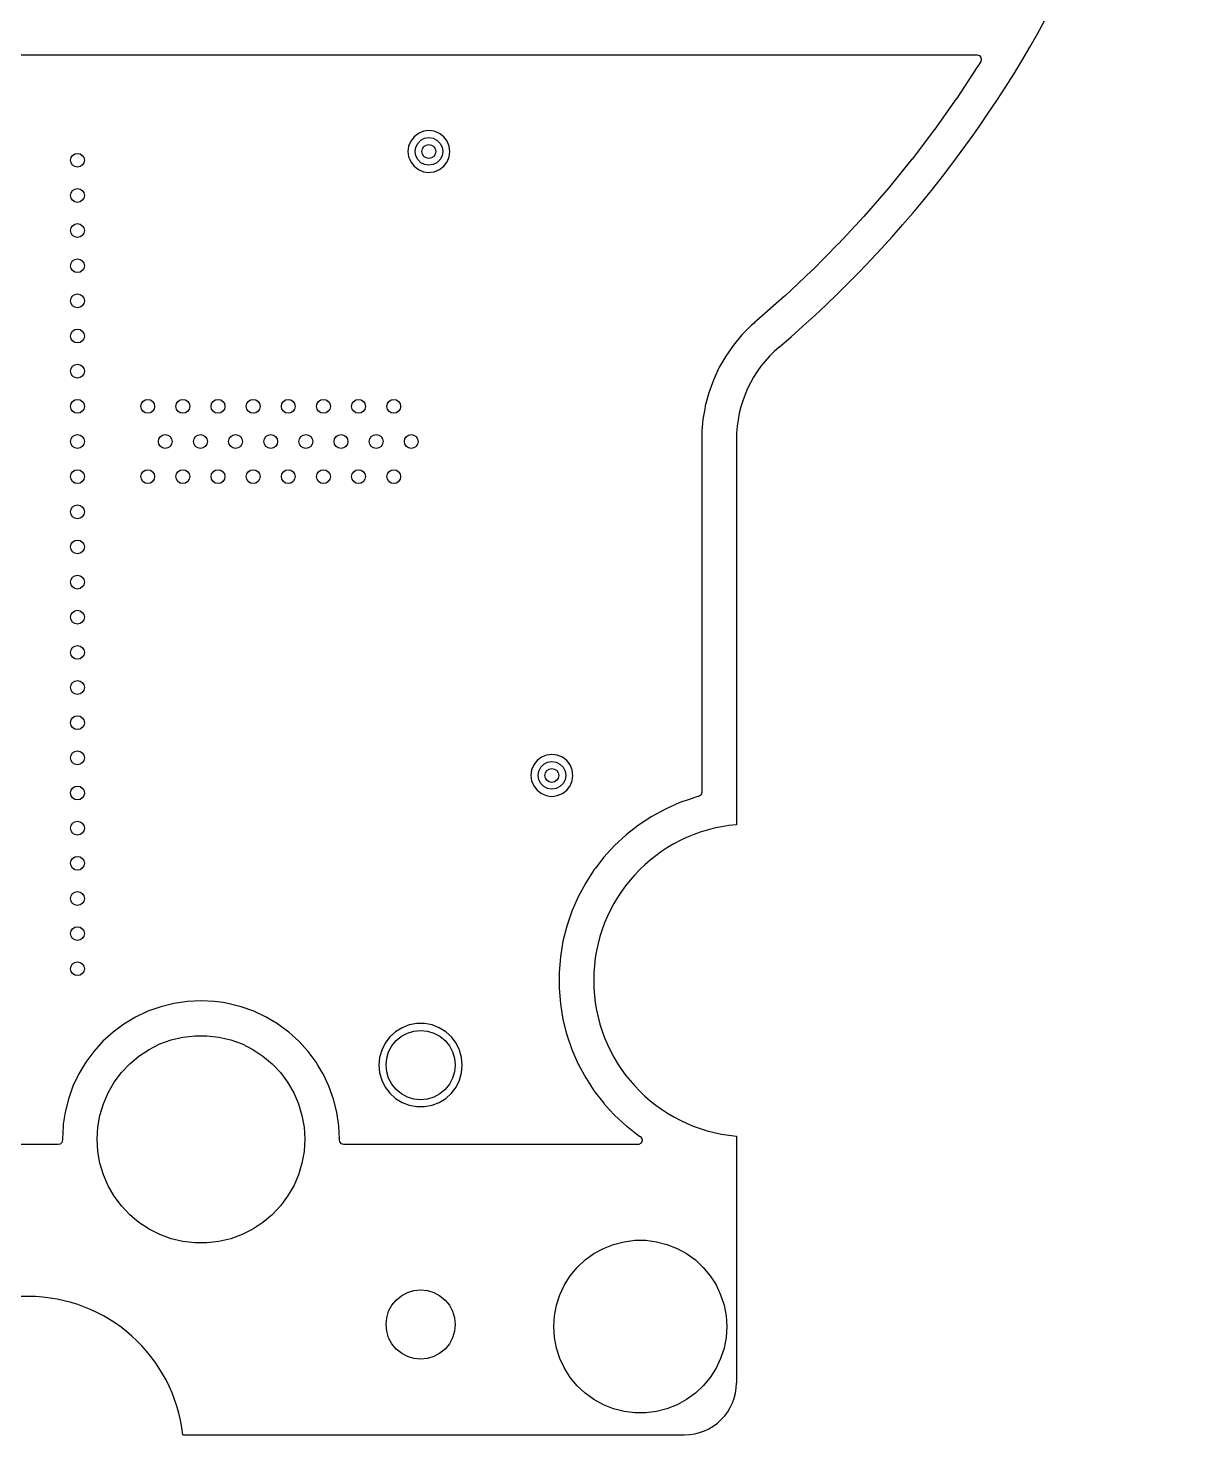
# Model space of a CAD drawing. Extents: x 116 to 183, y -128 to -37.6.
# Drawn here: x 149.45 to 182.95, y -128.03 to -87.37 of the extents above; entities that cross this region are included whole.
import ezdxf

# ---------------------------------------------------------------- set-up
doc = ezdxf.new("R2010")
doc.units = 0
doc.layers.add('BLACK', color=7, linetype='CONTINUOUS')

msp = doc.modelspace()

# ---------------------------------------------------------------- linework, layer by layer
at = {"layer": 'BLACK', "linetype": 'CONTINUOUS'}
for p, q in [((146.510427, -88.138), (176.883591, -88.138)), ((176.883591, -88.138), (176.95063, -88.157685)), ((176.95063, -88.157685), (176.996385, -88.210489)), ((176.996385, -88.210489), (177.006329, -88.279647)), ((176.878854, -88.507051), (176.285558, -89.407195)), ((176.881068, -88.503567), (176.878854, -88.507051)), ((176.906282, -88.462391), (176.881068, -88.503567)), ((176.989339, -88.326755), (176.906282, -88.462391)), ((177.006329, -88.279647), (176.989339, -88.326755)), ((176.283228, -89.410605), (175.660305, -90.290478)), ((176.285558, -89.407195), (176.283228, -89.410605)), ((160.511463, -90.62916), (160.450956, -90.775237)), ((160.607718, -90.503718), (160.511463, -90.62916)), ((160.73316, -90.407463), (160.607718, -90.503718)), ((160.712393, -90.696886), (160.800886, -90.608393)), ((160.879237, -90.346956), (160.73316, -90.407463)), ((160.800886, -90.608393), (160.912393, -90.551577)), ((160.879239, -90.346955), (160.879237, -90.346956)), ((161.035999, -90.326318), (160.879239, -90.346955)), ((160.912393, -90.551577), (161.036, -90.532)), ((161.036001, -90.326318), (161.035999, -90.326318)), ((161.036, -90.532), (161.159607, -90.551577)), ((161.19276, -90.346955), (161.036001, -90.326318)), ((161.159607, -90.551577), (161.271114, -90.608393)), ((161.192762, -90.346956), (161.19276, -90.346955)), ((161.338841, -90.407464), (161.192762, -90.346956)), ((161.271114, -90.608393), (161.359607, -90.696886)), ((161.464282, -90.503718), (161.338841, -90.407464)), ((161.560536, -90.629159), (161.464282, -90.503718)), ((161.621044, -90.775238), (161.560536, -90.629159)), ((175.657864, -90.293807), (175.005994, -91.152449)), ((175.660305, -90.290478), (175.657864, -90.293807)), ((160.450955, -90.775239), (160.430318, -90.931998)), ((160.430318, -90.931998), (160.430318, -90.932001)), ((160.430318, -90.932001), (160.450955, -91.08876)), ((160.450956, -90.775237), (160.450955, -90.775239)), ((160.636, -90.932), (160.655577, -90.808393)), ((160.655577, -91.055607), (160.636, -90.932)), ((160.655577, -90.808393), (160.712393, -90.696886)), ((160.712393, -91.167114), (160.655577, -91.055607)), ((161.359607, -90.696886), (161.416423, -90.808393)), ((161.416423, -91.055607), (161.359607, -91.167114)), ((161.416423, -90.808393), (161.436, -90.932)), ((161.436, -90.932), (161.416423, -91.055607)), ((161.621044, -90.775239), (161.621044, -90.775238)), ((161.63291, -90.865373), (161.621044, -90.775239)), ((161.621044, -91.088762), (161.641682, -90.932)), ((161.641682, -90.932), (161.63291, -90.865373)), ((160.450955, -91.08876), (160.450956, -91.088762)), ((160.450956, -91.088762), (160.491232, -91.185998)), ((160.491232, -91.185998), (160.511464, -91.234841)), ((160.511464, -91.234841), (160.607718, -91.360282)), ((160.607718, -91.360282), (160.733159, -91.456536)), ((160.800886, -91.255607), (160.712393, -91.167114)), ((160.733159, -91.456536), (160.879238, -91.517044)), ((160.912393, -91.312423), (160.800886, -91.255607)), ((161.036, -91.332), (160.912393, -91.312423)), ((161.159607, -91.312423), (161.036, -91.332)), ((161.271114, -91.255607), (161.159607, -91.312423)), ((161.192762, -91.517044), (161.338841, -91.456536)), ((161.359607, -91.167114), (161.271114, -91.255607)), ((161.338841, -91.456536), (161.464282, -91.360282)), ((161.464282, -91.360282), (161.560536, -91.234841)), ((161.560536, -91.234841), (161.621044, -91.088762)), ((175.003443, -91.155696), (174.323334, -91.992174)), ((175.005994, -91.152449), (175.003443, -91.155696)), ((160.879238, -91.517044), (160.957619, -91.527363)), ((160.957619, -91.527363), (161.035999, -91.537682)), ((161.035999, -91.537682), (161.036, -91.537682)), ((161.036, -91.537682), (161.036001, -91.537682)), ((161.036001, -91.537682), (161.088254, -91.530802)), ((161.088254, -91.530802), (161.192762, -91.517044)), ((174.320676, -91.995334), (173.613102, -92.808696)), ((174.323334, -91.992174), (174.320676, -91.995334)), ((173.61034, -92.811766), (172.876084, -93.601114)), ((173.613102, -92.808696), (173.61034, -92.811766)), ((172.873222, -93.60409), (172.11308, -94.368567)), ((172.876084, -93.601114), (172.873222, -93.60409)), ((172.11012, -94.371446), (171.324959, -95.110177)), ((172.11308, -94.368567), (172.11012, -94.371446)), ((171.321905, -95.112956), (170.512707, -95.825028)), ((171.324959, -95.110177), (171.321905, -95.112956)), ((170.362555, -95.952876), (170.088537, -96.230303)), ((170.362556, -95.952875), (170.362555, -95.952876)), ((170.436674, -95.889776), (170.362556, -95.952875)), ((170.436798, -95.889662), (170.436674, -95.889776)), ((170.459944, -95.869967), (170.436798, -95.889662)), ((170.459947, -95.869964), (170.459944, -95.869967)), ((170.505487, -95.831196), (170.459947, -95.869964)), ((170.511171, -95.826358), (170.505487, -95.831196)), ((170.512707, -95.825028), (170.511171, -95.826358)), ((170.088537, -96.230303), (169.839531, -96.530388)), ((169.839531, -96.530388), (169.617422, -96.850863)), ((169.617422, -96.850863), (169.423844, -97.189363)), ((169.260265, -97.543329), (169.127913, -97.910097)), ((169.260273, -97.54331), (169.260265, -97.543329)), ((169.423844, -97.189363), (169.260273, -97.54331)), ((169.127907, -97.910113), (169.027764, -98.28696)), ((169.127913, -97.910097), (169.127907, -97.910113)), ((169.010716, -98.384427), (168.96058, -98.671065)), ((169.027764, -98.28696), (169.010716, -98.384427)), ((168.96058, -98.671065), (168.931061, -99.011159)), ((168.926838, -99.149842), (168.926813, -99.150379)), ((168.926813, -99.150379), (168.926813, -109.455836)), ((168.926862, -99.05954), (168.926838, -99.149842)), ((168.931061, -99.011159), (168.926862, -99.05954)), ((169.927313, -99.254504), (169.927313, -110.391357)), ((164.163718, -108.537718), (164.067463, -108.66316)), ((164.28916, -108.441463), (164.163718, -108.537718)), ((164.435237, -108.380956), (164.28916, -108.441463)), ((164.435239, -108.380955), (164.435237, -108.380956)), ((164.591999, -108.360318), (164.435239, -108.380955)), ((164.592001, -108.360318), (164.591999, -108.360318)), ((164.74876, -108.380955), (164.592001, -108.360318)), ((164.748762, -108.380956), (164.74876, -108.380955)), ((164.894841, -108.441464), (164.748762, -108.380956)), ((165.020282, -108.537718), (164.894841, -108.441464)), ((165.116536, -108.663159), (165.020282, -108.537718)), ((164.006955, -108.809239), (163.986318, -108.965998)), ((163.986318, -108.965998), (163.986318, -108.966001)), ((163.986318, -108.966001), (164.006955, -109.12276)), ((164.006956, -108.809237), (164.006955, -108.809239)), ((164.067463, -108.66316), (164.006956, -108.809237)), ((164.192, -108.966), (164.211577, -108.842393)), ((164.211577, -109.089607), (164.192, -108.966)), ((164.211577, -108.842393), (164.268393, -108.730886)), ((164.268393, -108.730886), (164.356886, -108.642393)), ((164.356886, -108.642393), (164.468393, -108.585577)), ((164.468393, -108.585577), (164.592, -108.566)), ((164.592, -108.566), (164.715607, -108.585577)), ((164.715607, -108.585577), (164.827114, -108.642393)), ((164.827114, -108.642393), (164.915607, -108.730886)), ((164.915607, -108.730886), (164.972423, -108.842393)), ((164.972423, -108.842393), (164.992, -108.966)), ((164.992, -108.966), (164.972423, -109.089607)), ((165.177044, -108.809238), (165.116536, -108.663159)), ((165.177044, -108.809239), (165.177044, -108.809238)), ((165.190029, -108.907873), (165.177044, -108.809239)), ((165.177044, -109.122762), (165.197682, -108.966)), ((165.197682, -108.966), (165.190029, -108.907873)), ((164.006955, -109.12276), (164.006956, -109.122762)), ((164.006956, -109.122762), (164.067464, -109.268841)), ((164.067464, -109.268841), (164.163718, -109.394282)), ((164.268393, -109.201114), (164.211577, -109.089607)), ((164.356886, -109.289607), (164.268393, -109.201114)), ((164.468393, -109.346423), (164.356886, -109.289607)), ((164.592, -109.366), (164.468393, -109.346423)), ((164.715607, -109.346423), (164.592, -109.366)), ((164.827114, -109.289607), (164.715607, -109.346423)), ((164.915607, -109.201114), (164.827114, -109.289607)), ((164.972423, -109.089607), (164.915607, -109.201114)), ((165.020282, -109.394282), (165.116536, -109.268841)), ((165.116536, -109.268841), (165.177044, -109.122762)), ((164.163718, -109.394282), (164.289159, -109.490536)), ((164.289159, -109.490536), (164.435238, -109.551044)), ((164.435238, -109.551044), (164.513619, -109.561363)), ((164.513619, -109.561363), (164.591999, -109.571682)), ((164.591999, -109.571682), (164.592, -109.571682)), ((164.592, -109.571682), (164.592001, -109.571682)), ((164.592001, -109.571682), (164.655425, -109.563332)), ((164.655425, -109.563332), (164.748762, -109.551044)), ((164.748762, -109.551044), (164.894841, -109.490536)), ((164.894841, -109.490536), (165.020282, -109.394282)), ((168.294602, -109.753075), (167.878318, -109.937128)), ((168.586661, -109.651786), (168.294602, -109.753075)), ((168.724648, -109.603932), (168.586661, -109.651786)), ((168.780132, -109.589684), (168.724648, -109.603932)), ((168.833656, -109.575939), (168.780132, -109.589684)), ((168.854324, -109.56863), (168.833656, -109.575939)), ((168.907128, -109.522875), (168.854324, -109.56863)), ((168.926813, -109.455836), (168.907128, -109.522875)), ((167.478591, -110.154855), (167.098172, -110.40476)), ((167.478597, -110.154851), (167.478591, -110.154855)), ((167.878305, -109.937135), (167.478597, -110.154851)), ((167.878318, -109.937128), (167.878305, -109.937135)), ((167.098159, -110.40477), (166.739621, -110.685155)), ((167.098172, -110.40476), (167.098159, -110.40477)), ((166.40538, -110.994139), (166.09775, -111.329576)), ((166.405391, -110.994127), (166.40538, -110.994139)), ((166.739602, -110.685172), (166.405391, -110.994127)), ((166.739621, -110.685155), (166.739602, -110.685172)), ((166.097739, -111.32959), (165.854082, -111.643724)), ((166.09775, -111.329576), (166.097739, -111.32959)), ((165.818768, -111.689252), (165.618047, -111.997463)), ((165.854082, -111.643724), (165.818768, -111.689252)), ((165.570369, -112.070673), (165.354241, -112.47124)), ((165.618047, -111.997463), (165.570369, -112.070673)), ((165.354239, -112.471245), (165.171833, -112.888271)), ((165.354241, -112.47124), (165.354239, -112.471245)), ((165.171833, -112.888271), (165.0244, -113.318904)), ((165.0244, -113.318904), (164.912938, -113.760217)), ((164.912936, -113.760226), (164.838211, -114.209185)), ((164.912938, -113.760217), (164.912936, -113.760226)), ((164.838209, -114.209204), (164.800717, -114.662826)), ((164.838211, -114.209185), (164.838209, -114.2092)), ((164.838209, -114.2092), (164.838209, -114.209204)), ((164.800717, -114.662826), (164.800717, -115.117995)), ((164.800717, -115.117995), (164.838209, -115.571613)), ((152.914467, -115.782812), (152.559139, -115.95087)), ((152.914469, -115.782811), (152.914467, -115.782812)), ((153.284555, -115.650393), (152.914469, -115.782811)), ((153.665833, -115.554887), (153.284555, -115.650393)), ((154.05464, -115.497213), (153.665833, -115.554887)), ((154.054643, -115.497212), (154.05464, -115.497213)), ((154.054649, -115.497212), (154.054643, -115.497212)), ((154.44724, -115.477925), (154.054649, -115.497212)), ((154.839831, -115.497212), (154.44724, -115.477925)), ((154.839837, -115.497212), (154.839831, -115.497212)), ((154.839839, -115.497213), (154.839837, -115.497212)), ((155.084496, -115.533504), (154.839839, -115.497213)), ((155.22864, -115.554886), (155.084496, -115.533504)), ((155.228641, -115.554886), (155.22864, -115.554886)), ((155.228646, -115.554887), (155.228641, -115.554886)), ((155.609924, -115.650393), (155.228646, -115.554887)), ((155.98001, -115.782811), (155.609924, -115.650393)), ((155.980012, -115.782812), (155.98001, -115.782811)), ((156.33534, -115.95087), (155.980012, -115.782812)), ((164.838209, -115.571613), (164.838211, -115.571635)), ((164.838211, -115.571635), (164.912936, -116.020594)), ((152.222003, -116.152942), (151.906283, -116.387096)), ((152.559139, -115.95087), (152.222003, -116.152942)), ((156.664449, -116.148131), (156.33534, -115.95087)), ((156.672479, -116.152944), (156.664449, -116.148131)), ((156.949068, -116.358077), (156.672479, -116.152944)), ((160.259835, -116.259004), (160.070679, -116.376124)), ((160.259841, -116.259002), (160.259835, -116.259004)), ((160.336104, -116.229457), (160.259841, -116.259002)), ((160.4673, -116.178632), (160.336104, -116.229457)), ((160.685997, -116.13775), (160.4673, -116.178632)), ((160.908483, -116.13775), (160.685997, -116.13775)), ((161.12718, -116.178632), (160.908483, -116.13775)), ((161.334638, -116.259002), (161.12718, -116.178632)), ((161.334644, -116.259004), (161.334638, -116.259002)), ((161.5238, -116.376124), (161.334644, -116.259004)), ((164.912936, -116.020594), (164.912938, -116.020603)), ((164.912938, -116.020603), (164.998174, -116.358078)), ((151.615047, -116.651057), (151.351086, -116.942293)), ((151.906283, -116.387096), (151.615047, -116.651057)), ((153.259001, -116.728602), (153.58683, -116.609281)), ((153.58683, -116.609281), (153.926295, -116.528827)), ((153.926295, -116.528827), (154.272806, -116.488326)), ((154.272806, -116.488326), (154.621674, -116.488326)), ((154.621674, -116.488326), (154.968185, -116.528827)), ((154.968185, -116.528827), (155.30765, -116.609281)), ((155.30765, -116.609281), (155.635479, -116.728602)), ((156.988196, -116.387096), (156.949068, -116.358077)), ((157.279432, -116.651057), (156.988196, -116.387096)), ((157.543393, -116.942293), (157.279432, -116.651057)), ((159.90626, -116.526011), (159.772183, -116.703558)), ((160.070677, -116.376126), (159.90626, -116.526011)), ((159.96577, -116.78268), (160.090133, -116.631143)), ((160.070679, -116.376124), (160.070677, -116.376126)), ((160.090133, -116.631143), (160.24167, -116.50678)), ((160.24167, -116.50678), (160.414557, -116.41437)), ((160.414557, -116.41437), (160.60215, -116.357465)), ((160.60215, -116.357465), (160.79724, -116.33825)), ((160.79724, -116.33825), (160.99233, -116.357465)), ((160.99233, -116.357465), (161.179923, -116.41437)), ((161.179923, -116.41437), (161.35281, -116.50678)), ((161.35281, -116.50678), (161.504347, -116.631143)), ((161.504347, -116.631143), (161.62871, -116.78268)), ((161.523802, -116.376126), (161.5238, -116.376124)), ((161.688219, -116.526011), (161.523802, -116.376126)), ((161.822296, -116.703558), (161.688219, -116.526011)), ((164.998174, -116.358078), (165.024401, -116.46192)), ((165.024401, -116.46192), (165.171834, -116.89255)), ((151.351086, -116.942293), (151.116932, -117.258013)), ((152.388515, -117.301129), (152.655764, -117.07688)), ((152.655764, -117.07688), (152.94724, -116.885174)), ((152.94724, -116.885174), (153.259001, -116.728602)), ((155.635479, -116.728602), (155.94724, -116.885174)), ((155.94724, -116.885174), (156.238716, -117.07688)), ((156.238716, -117.07688), (156.505965, -117.301129)), ((157.543398, -116.942299), (157.543393, -116.942293)), ((157.746825, -117.216589), (157.543398, -116.942299)), ((159.673009, -116.902726), (159.612125, -117.116712)), ((159.673015, -116.902711), (159.673009, -116.902726)), ((159.772178, -116.703566), (159.673015, -116.902711)), ((159.772183, -116.703558), (159.772178, -116.703566)), ((159.816455, -117.14316), (159.87336, -116.955567)), ((159.87336, -116.955567), (159.96577, -116.78268)), ((161.62871, -116.78268), (161.72112, -116.955567)), ((161.72112, -116.955567), (161.778025, -117.14316)), ((161.822301, -116.703566), (161.822296, -116.703558)), ((161.916404, -116.89255), (161.822301, -116.703566)), ((161.921469, -116.902722), (161.916404, -116.89255)), ((161.982355, -117.116714), (161.921469, -116.902722)), ((165.171834, -116.89255), (165.354238, -117.309572)), ((151.116932, -117.258013), (150.91486, -117.595149)), ((152.149107, -117.554887), (152.388515, -117.301129)), ((156.505965, -117.301129), (156.745373, -117.554887)), ((157.777547, -117.258013), (157.746825, -117.216589)), ((157.825639, -117.338249), (157.777547, -117.258013)), ((157.969604, -117.578441), (157.825639, -117.338249)), ((159.612124, -117.116714), (159.591597, -117.338249)), ((159.591597, -117.338249), (159.591597, -117.33825)), ((159.591597, -117.33825), (159.612124, -117.559785)), ((159.612125, -117.116712), (159.612124, -117.116714)), ((159.79724, -117.33825), (159.816455, -117.14316)), ((159.816455, -117.53334), (159.79724, -117.33825)), ((161.778025, -117.14316), (161.79724, -117.33825)), ((161.79724, -117.33825), (161.778025, -117.53334)), ((162.002883, -117.33825), (161.982355, -117.116714)), ((161.982355, -117.559786), (162.002883, -117.33825)), ((165.354238, -117.309572), (165.35424, -117.309575)), ((165.35424, -117.309575), (165.354242, -117.30958)), ((165.354242, -117.30958), (165.369711, -117.33825)), ((165.369711, -117.33825), (165.570372, -117.710152)), ((150.91486, -117.595149), (150.746802, -117.950477)), ((151.766342, -118.136852), (151.940777, -117.834723)), ((151.940777, -117.834723), (152.149107, -117.554887)), ((156.745373, -117.554887), (156.953703, -117.834723)), ((156.953703, -117.834723), (157.128138, -118.136852)), ((157.979621, -117.595153), (157.969604, -117.578441)), ((158.147678, -117.950478), (157.979621, -117.595153)), ((159.612124, -117.559785), (159.612125, -117.559787)), ((159.612125, -117.559787), (159.673009, -117.773773)), ((159.673009, -117.773773), (159.673015, -117.773788)), ((159.673015, -117.773788), (159.772178, -117.972933)), ((159.87336, -117.720933), (159.816455, -117.53334)), ((159.96577, -117.89382), (159.87336, -117.720933)), ((160.090133, -118.045357), (159.96577, -117.89382)), ((161.62871, -117.89382), (161.504347, -118.045357)), ((161.72112, -117.720933), (161.62871, -117.89382)), ((161.778025, -117.53334), (161.72112, -117.720933)), ((161.822298, -117.972939), (161.921469, -117.773778)), ((161.921469, -117.773778), (161.982355, -117.559786)), ((165.570372, -117.710152), (165.818768, -118.091568)), ((150.614383, -118.320565), (150.518877, -118.701843)), ((150.746801, -117.950479), (150.614383, -118.320565)), ((150.746802, -117.950477), (150.746801, -117.950479)), ((151.628162, -118.45719), (151.766342, -118.136852)), ((157.128138, -118.136852), (157.266318, -118.45719)), ((158.280097, -118.320566), (158.147678, -117.950478)), ((158.375604, -118.70185), (158.280097, -118.320566)), ((159.772178, -117.972933), (159.772183, -117.972941)), ((159.772183, -117.972941), (159.90626, -118.150488)), ((159.90626, -118.150488), (160.070677, -118.300373)), ((160.070677, -118.300373), (160.070679, -118.300375)), ((160.070679, -118.300375), (160.259835, -118.417495)), ((160.24167, -118.16972), (160.090133, -118.045357)), ((160.414557, -118.26213), (160.24167, -118.16972)), ((160.60215, -118.319035), (160.414557, -118.26213)), ((160.79724, -118.33825), (160.60215, -118.319035)), ((160.99233, -118.319035), (160.79724, -118.33825)), ((161.179923, -118.26213), (160.99233, -118.319035)), ((161.35281, -118.16972), (161.179923, -118.26213)), ((161.334641, -118.417497), (161.523802, -118.300374)), ((161.504347, -118.045357), (161.35281, -118.16972)), ((161.523802, -118.300374), (161.688221, -118.150486)), ((161.688221, -118.150486), (161.822298, -117.972939)), ((165.818768, -118.091568), (166.090458, -118.441841)), ((150.518877, -118.701843), (150.468006, -119.044792)), ((151.528105, -118.791402), (151.628162, -118.45719)), ((157.266318, -118.45719), (157.366375, -118.791402)), ((158.433278, -119.090659), (158.375604, -118.70185)), ((160.259835, -118.417495), (160.259836, -118.417495)), ((160.259836, -118.417495), (160.259839, -118.417497)), ((160.259839, -118.417497), (160.4673, -118.497868)), ((160.4673, -118.497868), (160.685997, -118.53875)), ((160.685997, -118.53875), (160.685999, -118.53875)), ((160.685999, -118.53875), (160.908481, -118.53875)), ((160.908481, -118.53875), (160.908483, -118.53875)), ((160.908483, -118.53875), (161.12718, -118.497868)), ((161.12718, -118.497868), (161.334641, -118.417497)), ((166.090458, -118.441841), (166.09774, -118.451229)), ((166.09774, -118.451229), (166.097751, -118.451243)), ((166.097751, -118.451243), (166.262396, -118.63077)), ((166.262396, -118.63077), (166.405385, -118.786685)), ((150.461202, -119.090659), (150.441915, -119.48325)), ((150.468006, -119.044792), (150.461202, -119.090659)), ((151.467525, -119.134971), (151.528105, -118.791402)), ((157.366375, -118.791402), (157.426955, -119.134971)), ((158.452565, -119.48325), (158.433278, -119.090659)), ((166.405385, -118.786685), (166.405388, -118.786688)), ((166.405388, -118.786688), (166.405392, -118.786692)), ((166.405392, -118.786692), (166.739604, -119.095649)), ((166.739604, -119.095649), (166.739614, -119.095657)), ((166.739614, -119.095657), (166.739619, -119.095662)), ((166.739619, -119.095662), (166.756341, -119.108739)), ((166.756341, -119.108739), (167.098163, -119.376054)), ((150.44293, -119.503916), (150.42656, -119.571838)), ((150.441915, -119.48325), (150.44293, -119.503916)), ((151.44724, -119.48325), (151.467525, -119.134971)), ((151.467525, -119.831529), (151.44724, -119.48325)), ((157.426955, -119.134971), (157.44724, -119.48325)), ((157.44724, -119.48325), (157.426955, -119.831529)), ((158.451549, -119.503917), (158.452565, -119.48325)), ((158.462606, -119.561511), (158.451549, -119.503917)), ((167.098163, -119.376054), (167.098173, -119.376061)), ((167.098173, -119.376061), (167.144299, -119.406362)), ((167.144299, -119.406362), (167.189522, -119.459622)), ((167.198772, -119.528876), (167.169111, -119.592138)), ((167.189522, -119.459622), (167.198772, -119.528876)), ((169.927313, -119.389472), (169.927757, -126.526753)), ((150.31908, -119.634), (147.615476, -119.634)), ((150.376066, -119.62013), (150.31908, -119.634)), ((150.42656, -119.571838), (150.376066, -119.62013)), ((151.528105, -120.175098), (151.467525, -119.831529)), ((157.426955, -119.831529), (157.366375, -120.175098)), ((158.508361, -119.614315), (158.462606, -119.561511)), ((158.5754, -119.634), (158.508361, -119.614315)), ((167.076217, -119.634), (158.5754, -119.634)), ((167.109958, -119.629321), (167.076217, -119.634)), ((167.169111, -119.592138), (167.109958, -119.629321)), ((151.628162, -120.50931), (151.528105, -120.175098)), ((157.366375, -120.175098), (157.266318, -120.50931)), ((151.766342, -120.829648), (151.628162, -120.50931)), ((157.266318, -120.50931), (157.128138, -120.829648)), ((151.940777, -121.131777), (151.766342, -120.829648)), ((152.149107, -121.411613), (151.940777, -121.131777)), ((156.953703, -121.131777), (156.745373, -121.411613)), ((157.128138, -120.829648), (156.953703, -121.131777)), ((152.388515, -121.665371), (152.149107, -121.411613)), ((156.745373, -121.411613), (156.505965, -121.665371)), ((152.655764, -121.88962), (152.388515, -121.665371)), ((152.94724, -122.081326), (152.655764, -121.88962)), ((156.238716, -121.88962), (155.94724, -122.081326)), ((156.505965, -121.665371), (156.238716, -121.88962)), ((153.259001, -122.237898), (152.94724, -122.081326)), ((153.58683, -122.357219), (153.259001, -122.237898)), ((153.926295, -122.437673), (153.58683, -122.357219)), ((155.30765, -122.357219), (154.968185, -122.437673)), ((155.635479, -122.237898), (155.30765, -122.357219)), ((155.94724, -122.081326), (155.635479, -122.237898)), ((154.272806, -122.478174), (153.926295, -122.437673)), ((154.621674, -122.478174), (154.272806, -122.478174)), ((154.968185, -122.437673), (154.621674, -122.478174)), ((165.55368, -122.971967), (165.807673, -122.78743)), ((165.807673, -122.78743), (166.082792, -122.636182)), ((166.082792, -122.636182), (166.374698, -122.520609)), ((166.374698, -122.520609), (166.678787, -122.442532)), ((166.678787, -122.442532), (166.990264, -122.403183)), ((166.990264, -122.403183), (167.304216, -122.403183)), ((167.304216, -122.403183), (167.615693, -122.442532)), ((167.615693, -122.442532), (167.919782, -122.520609)), ((167.919782, -122.520609), (168.211688, -122.636182)), ((168.211688, -122.636182), (168.486807, -122.78743)), ((168.486807, -122.78743), (168.7408, -122.971967)), ((165.124698, -123.428787), (165.324818, -123.186882)), ((165.324818, -123.186882), (165.55368, -122.971967)), ((168.7408, -122.971967), (168.969662, -123.186882)), ((168.969662, -123.186882), (169.169782, -123.428787)), ((164.956473, -123.693866), (165.124698, -123.428787)), ((169.169782, -123.428787), (169.338007, -123.693866)), ((160.090133, -124.131143), (160.24167, -124.00678)), ((160.24167, -124.00678), (160.414557, -123.91437)), ((160.414557, -123.91437), (160.60215, -123.857465)), ((160.60215, -123.857465), (160.79724, -123.83825)), ((160.79724, -123.83825), (160.99233, -123.857465)), ((160.99233, -123.857465), (161.179923, -123.91437)), ((161.179923, -123.91437), (161.35281, -124.00678)), ((161.35281, -124.00678), (161.504347, -124.131143)), ((164.725782, -124.276525), (164.822799, -123.977939)), ((164.822799, -123.977939), (164.956473, -123.693866)), ((169.338007, -123.693866), (169.471681, -123.977939)), ((169.471681, -123.977939), (169.568698, -124.276525)), ((159.87336, -124.455567), (159.96577, -124.28268)), ((159.96577, -124.28268), (160.090133, -124.131143)), ((161.504347, -124.131143), (161.62871, -124.28268)), ((161.62871, -124.28268), (161.72112, -124.455567)), ((164.666953, -124.584917), (164.725782, -124.276525)), ((169.568698, -124.276525), (169.627527, -124.584917)), ((159.79724, -124.83825), (159.816455, -124.64316)), ((159.816455, -124.64316), (159.87336, -124.455567)), ((161.72112, -124.455567), (161.778025, -124.64316)), ((161.778025, -124.64316), (161.79724, -124.83825)), ((164.64724, -124.89825), (164.666953, -124.584917)), ((169.627527, -124.584917), (169.64724, -124.89825)), ((159.816455, -125.03334), (159.79724, -124.83825)), ((159.87336, -125.220933), (159.816455, -125.03334)), ((159.96577, -125.39382), (159.87336, -125.220933)), ((161.72112, -125.220933), (161.62871, -125.39382)), ((161.778025, -125.03334), (161.72112, -125.220933)), ((161.79724, -124.83825), (161.778025, -125.03334)), ((164.666953, -125.211583), (164.64724, -124.89825)), ((164.725782, -125.519975), (164.666953, -125.211583)), ((169.627527, -125.211583), (169.568698, -125.519975)), ((169.64724, -124.89825), (169.627527, -125.211583)), ((160.090133, -125.545357), (159.96577, -125.39382)), ((160.24167, -125.66972), (160.090133, -125.545357)), ((161.504347, -125.545357), (161.35281, -125.66972)), ((161.62871, -125.39382), (161.504347, -125.545357)), ((164.822799, -125.818561), (164.725782, -125.519975)), ((169.568698, -125.519975), (169.471681, -125.818561)), ((160.414557, -125.76213), (160.24167, -125.66972)), ((160.60215, -125.819035), (160.414557, -125.76213)), ((160.79724, -125.83825), (160.60215, -125.819035)), ((160.99233, -125.819035), (160.79724, -125.83825)), ((161.179923, -125.76213), (160.99233, -125.819035)), ((161.35281, -125.66972), (161.179923, -125.76213)), ((164.956473, -126.102634), (164.822799, -125.818561)), ((169.471681, -125.818561), (169.338007, -126.102634)), ((165.124698, -126.367713), (164.956473, -126.102634)), ((165.324818, -126.609618), (165.124698, -126.367713)), ((169.169782, -126.367713), (168.969662, -126.609618)), ((169.338007, -126.102634), (169.169782, -126.367713)), ((165.55368, -126.824533), (165.324818, -126.609618)), ((165.807673, -127.00907), (165.55368, -126.824533)), ((168.7408, -126.824533), (168.486807, -127.00907)), ((168.969662, -126.609618), (168.7408, -126.824533)), ((166.082792, -127.160318), (165.807673, -127.00907)), ((166.374698, -127.275891), (166.082792, -127.160318)), ((168.211688, -127.160318), (167.919782, -127.275891)), ((168.486807, -127.00907), (168.211688, -127.160318)), ((166.678787, -127.353968), (166.374698, -127.275891)), ((166.990264, -127.393317), (166.678787, -127.353968)), ((167.304216, -127.393317), (166.990264, -127.393317)), ((167.615693, -127.353968), (167.304216, -127.393317)), ((167.919782, -127.275891), (167.615693, -127.353968)), ((153.922434, -128.024806), (168.427757, -128.026753))]:
    msp.add_line(p, q, dxfattribs=at)
at = {"layer": 'BLACK'}
for centre in [(150.876, -91.186), (161.036, -90.932), (150.876, -92.202), (150.876, -93.218), (150.876, -94.234), (150.876, -95.25), (150.876, -96.266), (150.876, -97.282), (150.876, -98.298), (152.908, -98.298), (153.924, -98.298), (154.94, -98.298), (155.956, -98.298), (156.972, -98.298), (157.988, -98.298), (159.004, -98.298), (160.02, -98.298), (150.876, -99.314), (153.416, -99.314), (154.432, -99.314), (155.448, -99.314), (156.464, -99.314), (157.48, -99.314), (158.496, -99.314), (159.512, -99.314), (160.528, -99.314), (150.876, -100.33), (152.908, -100.33), (153.924, -100.33), (154.94, -100.33), (155.956, -100.33), (156.972, -100.33), (157.988, -100.33), (159.004, -100.33), (160.02, -100.33), (150.876, -101.346), (150.876, -102.362), (150.876, -103.378), (150.876, -104.394), (150.876, -105.41), (150.876, -106.426), (150.876, -107.442), (150.876, -108.458), (164.592, -108.966), (150.876, -109.474), (150.876, -110.49), (150.876, -111.506), (150.876, -112.522), (150.876, -113.538), (150.876, -114.554)]:
    msp.add_circle(centre, 0.2, dxfattribs=at)
for centre, radius, start, end in [((149.4505, -71.0743), 33.500002, -49.6070463, 0.0000068), ((173.4278, -99.2545), 3.500487, -229.6064835, -179.9999345), ((170.31716, -114.89041), 4.515921, -265.047639, -94.9523511), ((149.4505, -128.5266), 4.499995, 6.4023564, 173.58225), ((168.4278, -126.5268), 1.499957, -90.0016425, 0.0017953)]:
    msp.add_arc(centre, radius, start, end, dxfattribs=at)

doc.saveas('drawing.dxf')
